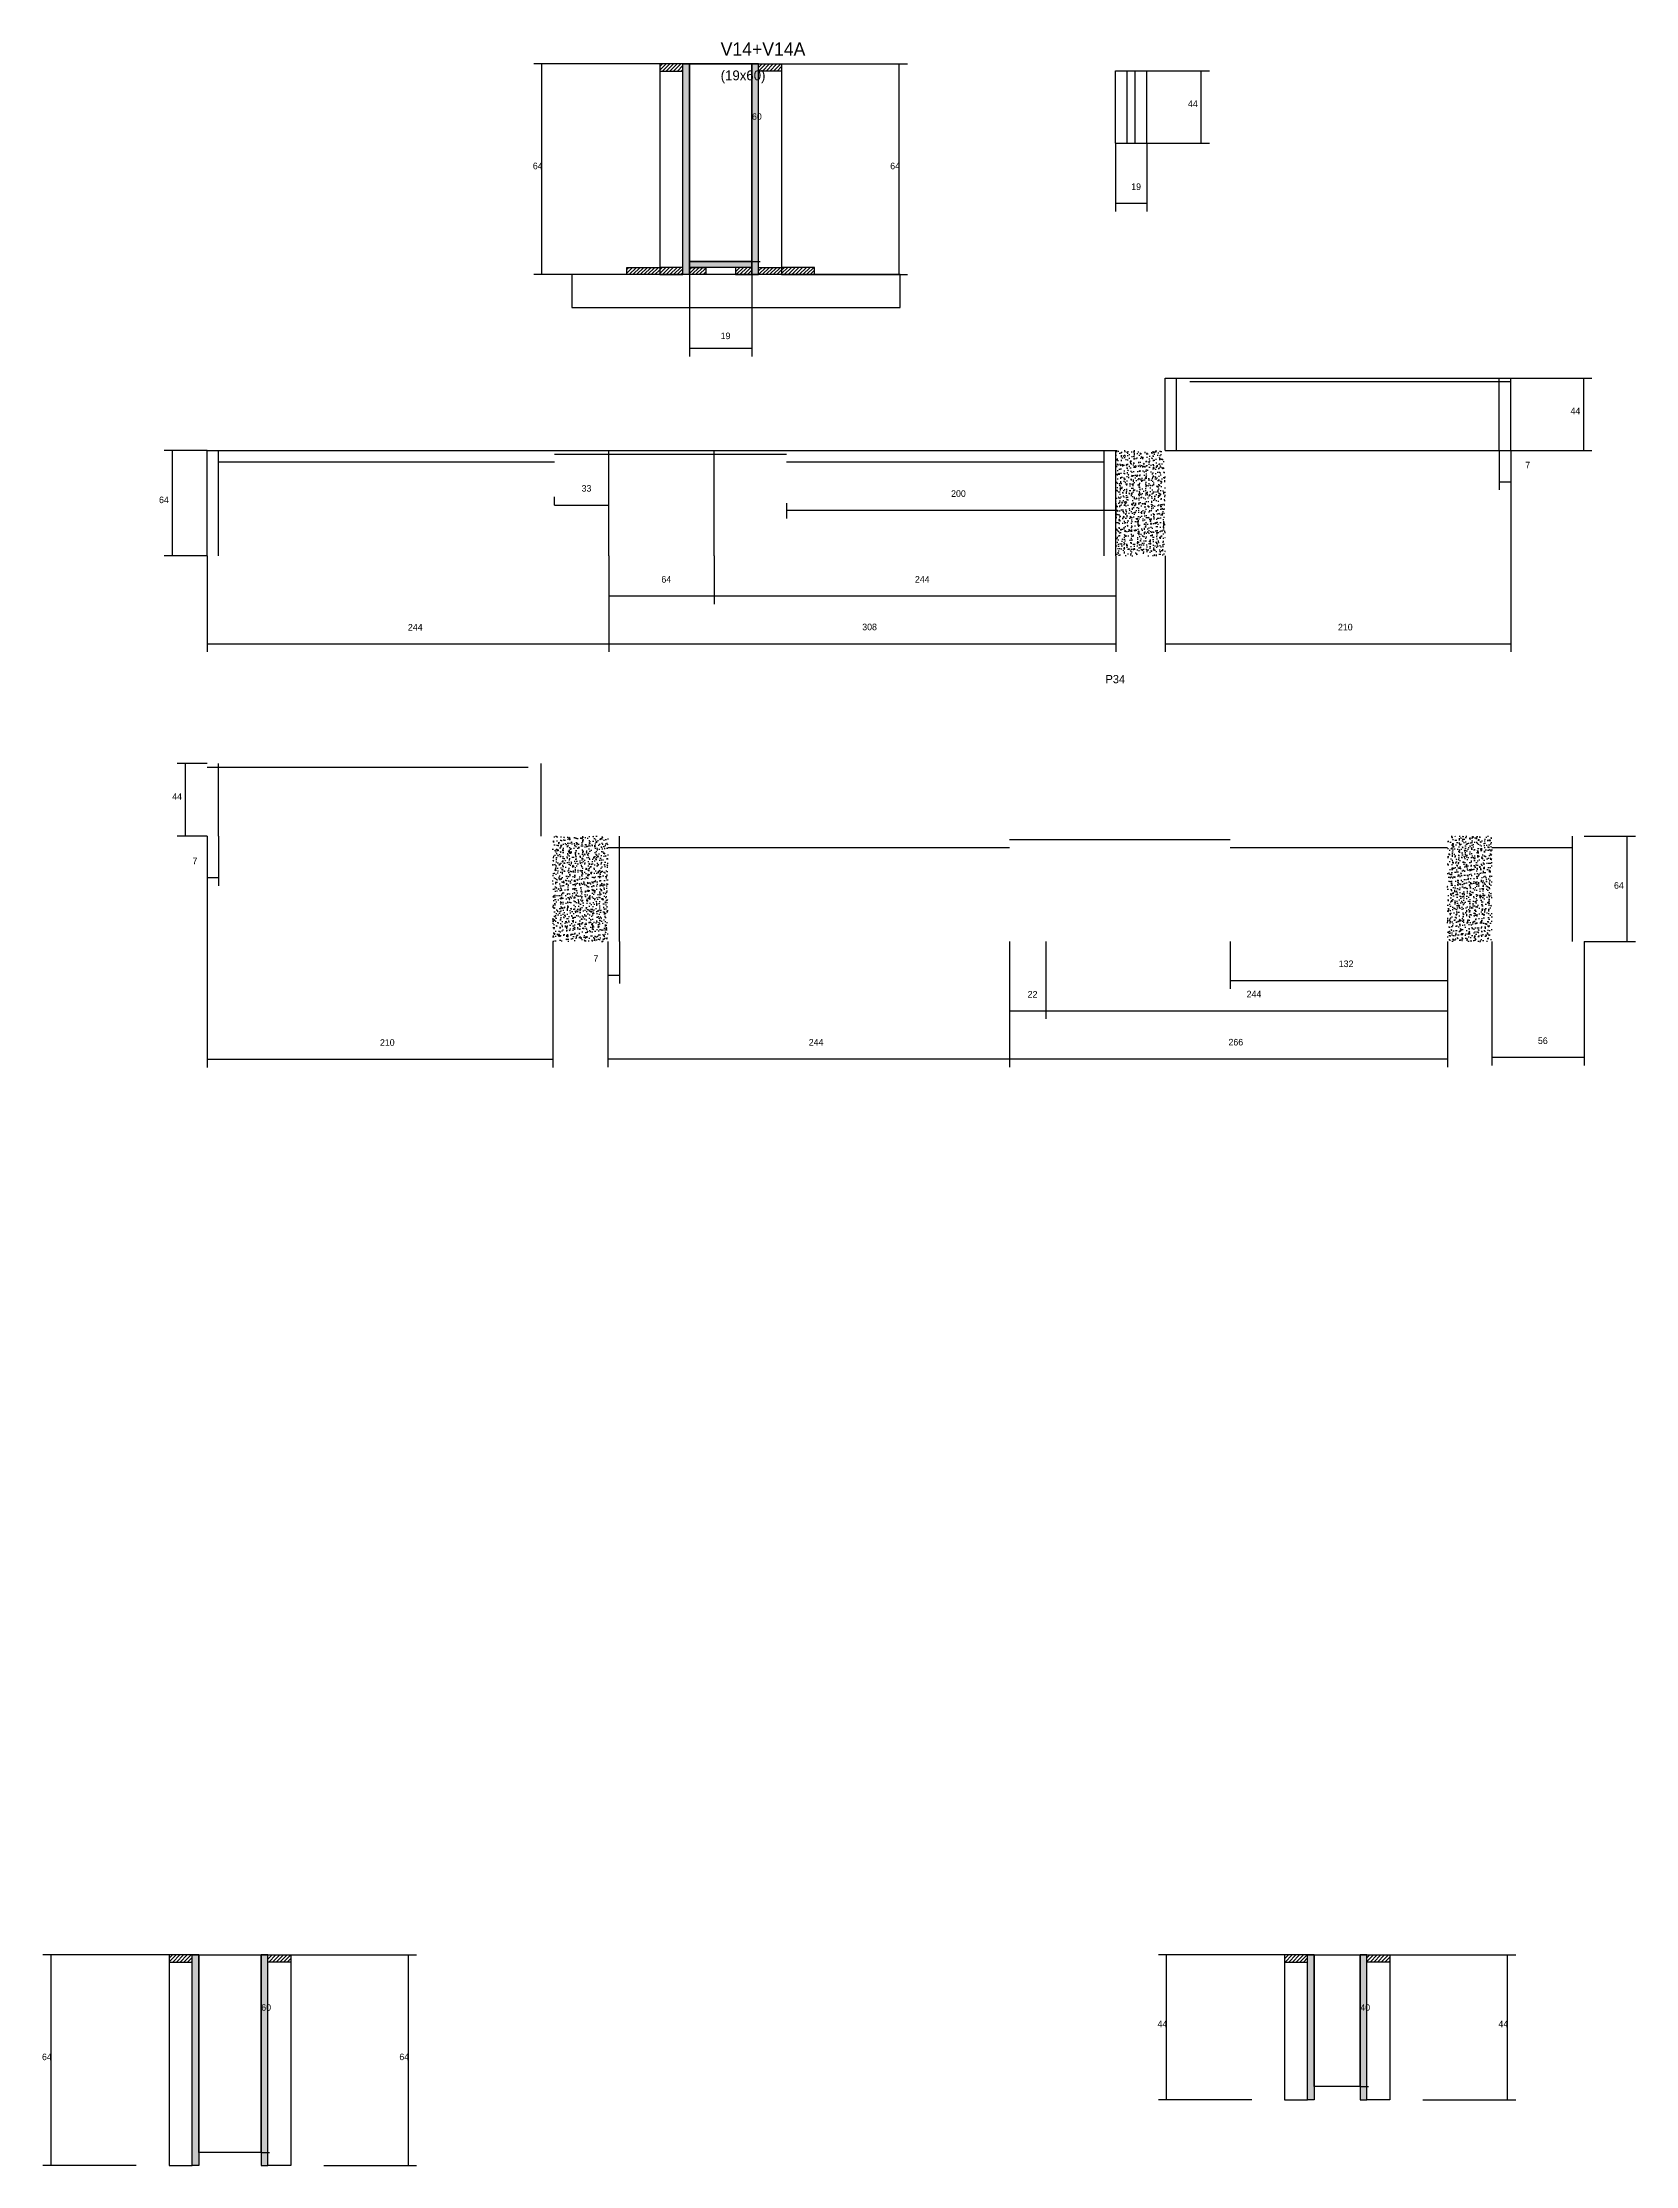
# Model space of a CAD drawing. Header units: metres. Extents: x 140598 to 141566, y 30747 to 32037.
import ezdxf

# ---------------------------------------------------------------- set-up
doc = ezdxf.new("R2010")
doc.units = ezdxf.units.M
for name, color, linetype in [('CONCRETO', 251, 'Continuous'), ('COTA', 241, 'Continuous'), ('Cota Seção (2x)', 4, 'Continuous'), ('Hachura', 253, 'Continuous'), ('Madeira', 126, 'Continuous'), ('NOMENCLATURA', 7, 'Continuous'), ('Painéis', 200, 'Continuous'), ('SARR_2.2x7', 40, 'Continuous'), ('Texto Seção', 7, 'Continuous')]:
    doc.layers.add(name, color=color, linetype=linetype)

msp = doc.modelspace()

# ---------------------------------------------------------------- hatches: boundary and pattern name
at = {"layer": 'COTA'}
h = msp.add_hatch(dxfattribs=at)
h.set_pattern_fill('AR-CONC', scale=0.03)
h.paths.add_polyline_path([(141249.7, 31724.8), (141279.7, 31724.8), (141279.7, 31788.8), (141249.7, 31788.8)])
h = msp.add_hatch(dxfattribs=at)
h.set_pattern_fill('AR-CONC', scale=0.03)
h.paths.add_polyline_path([(140907.7, 31490.6), (140941.2, 31490.6), (140941.2, 31554.6), (140907.7, 31554.6)])
h = msp.add_hatch(dxfattribs=at)
h.set_pattern_fill('AR-CONC', scale=0.03)
h.paths.add_polyline_path([(141451.2, 31490.6), (141478.2, 31490.6), (141478.2, 31554.6), (141451.2, 31554.6)])
at = {"layer": 'Hachura'}
h = msp.add_hatch(dxfattribs=at)
h.set_pattern_fill('ANSI31', scale=0.5)
h.paths.add_polyline_path([(140986.7, 32019.2), (140986.7, 32023.6), (140986.7, 32023.6), (140972.7, 32023.6), (140972.7, 32023.6), (140972.7, 32019.2), (140972.7, 32019.2), (140986.7, 32019.2)])
h = msp.add_hatch(color=8, dxfattribs=at)
h.dxf.hatch_style = 1
h.paths.add_polyline_path([(140986.7, 32023.6), (140990.7, 32023.6), (140990.7, 32023.6), (140990.7, 31895.6), (140990.7, 31895.6), (140986.7, 31895.6), (140986.7, 31895.6), (140986.7, 32023.6)])
h = msp.add_hatch(color=8, dxfattribs=at)
h.dxf.hatch_style = 1
h.paths.add_polyline_path([(141032.7, 32023.6), (141028.7, 32023.6), (141028.7, 32023.6), (141028.7, 31895.6), (141028.7, 31895.6), (141032.7, 31895.6), (141032.7, 31895.6), (141032.7, 32023.6)])
h = msp.add_hatch(dxfattribs=at)
h.set_pattern_fill('ANSI31', scale=0.5)
h.paths.add_polyline_path([(141032.7, 32019.2), (141032.7, 32023.6), (141032.7, 32023.6), (141046.7, 32023.6), (141046.7, 32023.6), (141046.7, 32019.2), (141046.7, 32019.2), (141032.7, 32019.2)])
h = msp.add_hatch(color=8, dxfattribs=at)
h.dxf.hatch_style = 1
h.paths.add_polyline_path([(140990.7, 31900), (140990.7, 31903.6), (140990.7, 31903.6), (141028.7, 31903.6), (141028.7, 31903.6), (141028.7, 31900), (141028.7, 31900), (140990.7, 31900)])
h = msp.add_hatch(dxfattribs=at)
h.set_pattern_fill('ANSI31', scale=0.5)
h.paths.add_polyline_path([(140952.7, 31895.6), (140952.7, 31900), (140952.7, 31900), (140972.7, 31900), (140972.7, 31900), (140972.7, 31895.6), (140972.7, 31895.6), (140952.7, 31895.6)])
h = msp.add_hatch(dxfattribs=at)
h.set_pattern_fill('ANSI31', scale=0.5)
h.paths.add_polyline_path([(140986.7, 31895.6), (140986.7, 31900), (140986.7, 31900), (140972.7, 31900), (140972.7, 31900), (140972.7, 31895.6), (140972.7, 31895.6), (140986.7, 31895.6)])
h = msp.add_hatch(dxfattribs=at)
h.set_pattern_fill('ANSI31', scale=0.5)
h.paths.add_polyline_path([(140990.7, 31895.6), (140990.7, 31900), (140990.7, 31900), (141000.7, 31900), (141000.7, 31900), (141000.7, 31895.6), (141000.7, 31895.6), (140990.7, 31895.6)])
h = msp.add_hatch(dxfattribs=at)
h.set_pattern_fill('ANSI31', scale=0.5)
h.paths.add_polyline_path([(141028.7, 31895.6), (141028.7, 31900), (141028.7, 31900), (141018.7, 31900), (141018.7, 31900), (141018.7, 31895.6), (141018.7, 31895.6), (141028.7, 31895.6)])
h = msp.add_hatch(dxfattribs=at)
h.set_pattern_fill('ANSI31', scale=0.5)
h.paths.add_polyline_path([(141032.7, 31895.6), (141032.7, 31900), (141032.7, 31900), (141046.7, 31900), (141046.7, 31900), (141046.7, 31895.6), (141046.7, 31895.6), (141032.7, 31895.6)])
h = msp.add_hatch(dxfattribs=at)
h.set_pattern_fill('ANSI31', scale=0.5)
h.paths.add_polyline_path([(141066.7, 31895.6), (141066.7, 31900), (141066.7, 31900), (141046.7, 31900), (141046.7, 31900), (141046.7, 31895.6), (141046.7, 31895.6), (141066.7, 31895.6)])
h = msp.add_hatch(dxfattribs=at)
h.set_pattern_fill('ANSI31', scale=0.5)
h.paths.add_polyline_path([(140688.6, 30870.7), (140688.6, 30875.1), (140688.6, 30875.1), (140674.6, 30875.1), (140674.6, 30875.1), (140674.6, 30870.7), (140674.6, 30870.7), (140688.6, 30870.7)])
h = msp.add_hatch(color=8, dxfattribs=at)
h.dxf.hatch_style = 1
h.paths.add_polyline_path([(140688.6, 30875.1), (140692.6, 30875.1), (140692.6, 30875.1), (140692.6, 30747.1), (140692.6, 30747.1), (140688.6, 30747.1), (140688.6, 30747.1), (140688.6, 30875.1)])
h = msp.add_hatch(color=8, dxfattribs=at)
h.dxf.hatch_style = 1
h.paths.add_polyline_path([(140734.6, 30875.1), (140730.6, 30875.1), (140730.6, 30875.1), (140730.6, 30747.1), (140730.6, 30747.1), (140734.6, 30747.1), (140734.6, 30747.1), (140734.6, 30875.1)])
h = msp.add_hatch(dxfattribs=at)
h.set_pattern_fill('ANSI31', scale=0.5)
h.paths.add_polyline_path([(140734.6, 30870.7), (140734.6, 30875.1), (140734.6, 30875.1), (140748.6, 30875.1), (140748.6, 30875.1), (140748.6, 30870.7), (140748.6, 30870.7), (140734.6, 30870.7)])
h = msp.add_hatch(dxfattribs=at)
h.set_pattern_fill('ANSI31', scale=0.5)
h.paths.add_polyline_path([(141366.3, 30870.7), (141366.3, 30875.1), (141366.3, 30875.1), (141352.3, 30875.1), (141352.3, 30875.1), (141352.3, 30870.7), (141352.3, 30870.7), (141366.3, 30870.7)])
h = msp.add_hatch(color=8, dxfattribs=at)
h.dxf.hatch_style = 1
h.paths.add_polyline_path([(141366.3, 30875.1), (141370.3, 30875.1), (141370.3, 30875.1), (141370.3, 30787.1), (141370.3, 30787.1), (141366.3, 30787.1), (141366.3, 30787.1), (141366.3, 30875.1)])
h = msp.add_hatch(color=8, dxfattribs=at)
h.dxf.hatch_style = 1
h.paths.add_polyline_path([(141402.2, 30875.1), (141398.2, 30875.1), (141398.2, 30875.1), (141398.3, 30787.1), (141398.3, 30787.1), (141402.3, 30787.1), (141402.3, 30787.1), (141402.2, 30875.1)])
h = msp.add_hatch(dxfattribs=at)
h.set_pattern_fill('ANSI31', scale=0.5)
h.paths.add_polyline_path([(141402.2, 30870.7), (141402.2, 30875.1), (141402.2, 30875.1), (141416.2, 30875.1), (141416.2, 30875.1), (141416.2, 30870.7), (141416.2, 30870.7), (141402.2, 30870.7)])

# ---------------------------------------------------------------- linework, layer by layer
at = {"layer": 'CONCRETO'}
for points in [[(140990.7, 32023.6), (140990.7, 32023.6), (140990.7, 32023.6), (140990.7, 32023.6), (141028.7, 32023.6), (141028.7, 32023.6), (141028.7, 32023.6), (141028.7, 31903.6), (140990.7, 31903.6), (140990.7, 32023.6)], [(140990.7, 31903.6), (141028.7, 31903.6), (141028.7, 32023.6), (140990.7, 32023.6)], [(140692.6, 30875.1), (140692.6, 30875.1), (140692.6, 30875.1), (140692.6, 30875.1), (140730.6, 30875.1), (140730.6, 30875.1), (140730.6, 30875.1), (140730.6, 30755.1), (140692.6, 30755.1), (140692.6, 30875.1)], [(141370.3, 30875.1), (141370.3, 30875.1), (141370.3, 30875.1), (141370.3, 30875.1), (141398.3, 30875.1), (141398.3, 30875.1), (141398.3, 30875.1), (141398.3, 30795.1), (141370.3, 30795.1), (141370.3, 30875.1)]]:
    msp.add_lwpolyline(points, close=True, dxfattribs=at)
at = {"layer": 'COTA'}
for p, q in [((140990.7, 32023.6), (140896.1, 32023.6)), ((140901.1, 31895.6), (140901.1, 32023.6)), ((141046.7, 32023.6), (141123.2, 32023.6)), ((141118.2, 31895.6), (141118.2, 32023.6)), ((141268.6, 32019.4), (141306.6, 32019.4)), ((141301.6, 31975.4), (141301.6, 32019.4)), ((141249.6, 31975.4), (141249.6, 31933.9)), ((141268.6, 31975.4), (141306.6, 31975.4)), ((141268.6, 31975.4), (141268.6, 31933.9)), ((141249.6, 31938.9), (141268.6, 31938.9)), ((140952.7, 31895.6), (140896.1, 31895.6)), ((140990.7, 31900), (140990.7, 31845.9)), ((141028.7, 31900), (141028.7, 31845.9)), ((141066.7, 31895.6), (141123.2, 31895.6)), ((140990.7, 31850.9), (141028.7, 31850.9)), ((141489.7, 31832.8), (141539, 31832.8)), ((141534, 31788.8), (141534, 31832.8)), ((140697.7, 31788.8), (140671.6, 31788.8)), ((140676.6, 31724.8), (140676.6, 31788.8)), ((141482.7, 31788.8), (141482.7, 31764.8)), ((141489.7, 31788.8), (141489.7, 31666.4)), ((141489.7, 31788.8), (141489.7, 31764.8)), ((141489.7, 31788.8), (141539, 31788.8)), ((140908.7, 31755.6), (140908.7, 31760.6)), ((140941.7, 31755.6), (140941.7, 31760.6)), ((141482.7, 31769.8), (141489.7, 31769.8)), ((140908.7, 31755.6), (140941.7, 31755.6)), ((141049.7, 31756.8), (141049.7, 31747.5)), ((141049.7, 31752.5), (141249.7, 31752.5)), ((141249.7, 31756.8), (141249.7, 31747.5)), ((140697.7, 31724.8), (140671.6, 31724.8)), ((140697.7, 31724.8), (140697.7, 31666.4)), ((140941.7, 31724.8), (140941.7, 31666.4)), ((140941.7, 31724.8), (140941.7, 31695.4)), ((140941.7, 31724.8), (140941.7, 31666.4)), ((141005.7, 31724.8), (141005.7, 31695.4)), ((141005.7, 31724.8), (141005.7, 31695.4)), ((141249.7, 31724.8), (141249.7, 31695.4)), ((141249.7, 31724.8), (141249.7, 31666.4)), ((141279.7, 31724.8), (141279.7, 31666.4)), ((140941.7, 31700.4), (141005.7, 31700.4)), ((141005.7, 31700.4), (141249.7, 31700.4)), ((140697.7, 31671.4), (140941.7, 31671.4)), ((140941.7, 31671.4), (141249.7, 31671.4)), ((141279.7, 31671.4), (141489.7, 31671.4)), ((140697.7, 31598.6), (140679.6, 31598.6)), ((140684.6, 31554.6), (140684.6, 31598.6)), ((140697.7, 31554.6), (140679.6, 31554.6)), ((140697.7, 31554.6), (140697.7, 31414.1)), ((140697.7, 31554.6), (140697.7, 31524.4)), ((140704.7, 31554.6), (140704.7, 31524.4)), ((141534.2, 31554.6), (141565.5, 31554.6)), ((141560.5, 31490.6), (141560.5, 31554.6)), ((140697.7, 31529.4), (140704.7, 31529.4)), ((140907.7, 31490.6), (140907.7, 31414.1)), ((140941.2, 31490.6), (140941.2, 31414.3)), ((140941.2, 31490.6), (140941.2, 31465.1)), ((140948.2, 31490.6), (140948.2, 31465.1)), ((141185.2, 31490.6), (141185.2, 31414.3)), ((141185.2, 31490.6), (141185.2, 31414.3)), ((141185.2, 31490.6), (141185.2, 31443.5)), ((141207.2, 31490.6), (141207.2, 31443.5)), ((141207.2, 31490.6), (141207.2, 31443.5)), ((141319.2, 31490.6), (141319.2, 31461.8)), ((141451.2, 31490.6), (141451.2, 31414.3)), ((141451.2, 31490.6), (141451.2, 31461.8)), ((141451.2, 31490.6), (141451.2, 31443.5)), ((141478.2, 31490.6), (141478.2, 31415.2)), ((141534.2, 31490.6), (141534.2, 31415.2)), ((141534.2, 31490.6), (141565.5, 31490.6)), ((140941.2, 31470.1), (140948.2, 31470.1)), ((141319.2, 31466.8), (141451.2, 31466.8)), ((141185.2, 31448.5), (141207.2, 31448.5)), ((141207.2, 31448.5), (141451.2, 31448.5)), ((140697.7, 31419.1), (140907.7, 31419.1)), ((140941.2, 31419.3), (141185.2, 31419.3)), ((141185.2, 31419.3), (141451.2, 31419.3)), ((141478.2, 31420.2), (141534.2, 31420.2)), ((140692.6, 30875.1), (140597.9, 30875.1)), ((140602.9, 30747.1), (140602.9, 30875.1)), ((140748.6, 30875.1), (140825, 30875.1)), ((140820, 30747.1), (140820, 30875.1)), ((141370.3, 30875.1), (141275.6, 30875.1)), ((141280.6, 30787.1), (141280.6, 30875.1)), ((141416.2, 30875.1), (141492.7, 30875.1)), ((141487.7, 30787.1), (141487.7, 30875.1)), ((141332.3, 30787.1), (141275.6, 30787.1)), ((141436.3, 30787.1), (141492.7, 30787.1)), ((140654.6, 30747.1), (140597.9, 30747.1)), ((140768.6, 30747.1), (140825, 30747.1))]:
    msp.add_line(p, q, dxfattribs=at)
at = {"layer": 'Cota Seção (2x)'}
for p, q in [((141028.7, 31903.6), (141028.7, 32023.6)), ((141028.7, 32023.6), (141033.7, 32023.6)), ((141028.7, 31903.6), (141033.7, 31903.6)), ((140730.6, 30755.1), (140730.6, 30875.1)), ((140730.6, 30875.1), (140735.6, 30875.1)), ((141398.2, 30875.1), (141403.3, 30875.1)), ((141398.3, 30795.1), (141398.3, 30875.1)), ((141398.3, 30795.1), (141403.3, 30795.1)), ((140730.6, 30755.1), (140735.6, 30755.1))]:
    msp.add_line(p, q, dxfattribs=at)
at = {"layer": 'Madeira'}
for points in [[(140986.7, 32019.2), (140986.7, 32023.6), (140972.7, 32023.6), (140972.7, 32019.2)], [(140986.7, 32023.6), (140972.7, 32023.6), (140972.7, 31895.6), (140986.7, 31895.6)], [(141032.7, 32019.2), (141032.7, 32023.6), (141046.7, 32023.6), (141046.7, 32019.2)], [(141032.7, 32023.6), (141046.7, 32023.6), (141046.7, 31895.6), (141032.7, 31895.6)], [(140919.3, 31875.6), (141118.8, 31875.6), (141118.8, 31895.6), (140919.3, 31895.6)], [(140952.7, 31895.6), (140952.7, 31900), (140972.7, 31900), (140972.7, 31895.6)], [(140986.7, 31895.6), (140986.7, 31900), (140972.7, 31900), (140972.7, 31895.6)], [(140990.7, 31895.6), (140990.7, 31900), (141000.7, 31900), (141000.7, 31895.6)], [(141028.7, 31895.6), (141028.7, 31900), (141018.7, 31900), (141018.7, 31895.6)], [(141032.7, 31895.6), (141032.7, 31900), (141046.7, 31900), (141046.7, 31895.6)], [(141066.7, 31895.6), (141066.7, 31900), (141046.7, 31900), (141046.7, 31895.6)], [(140688.6, 30870.7), (140688.6, 30875.1), (140674.6, 30875.1), (140674.6, 30870.7)], [(140688.6, 30875.1), (140674.6, 30875.1), (140674.6, 30747.1), (140688.6, 30747.1)], [(140734.6, 30870.7), (140734.6, 30875.1), (140748.6, 30875.1), (140748.6, 30870.7)], [(140734.6, 30875.1), (140748.6, 30875.1), (140748.6, 30747.1), (140734.6, 30747.1)], [(141366.3, 30870.7), (141366.3, 30875.1), (141352.3, 30875.1), (141352.3, 30870.7)], [(141366.3, 30875.1), (141352.3, 30875.1), (141352.3, 30787.1), (141366.3, 30787.1)], [(141402.2, 30870.7), (141402.2, 30875.1), (141416.2, 30875.1), (141416.2, 30870.7)], [(141402.2, 30875.1), (141416.2, 30875.1), (141416.3, 30787.1), (141402.3, 30787.1)]]:
    msp.add_lwpolyline(points, close=True, dxfattribs=at)
at = {"layer": 'Painéis'}
for p, q in [((140990.7, 31895.6), (140990.7, 32023.6)), ((141028.7, 31895.6), (141028.7, 32023.6)), ((141249.6, 32019.4), (141268.6, 32019.4)), ((141249.6, 31975.4), (141249.6, 32019.4)), ((141268.6, 31975.4), (141268.6, 32019.4)), ((141249.6, 31975.4), (141268.6, 31975.4)), ((140990.7, 31903.6), (141028.7, 31903.6)), ((140990.7, 31900), (140990.7, 31903.6)), ((141028.7, 31900), (141028.7, 31903.6)), ((141279.7, 31832.8), (141489.7, 31832.8)), ((141279.7, 31788.8), (141279.7, 31832.8)), ((141489.7, 31788.8), (141489.7, 31832.8)), ((140697.7, 31788.8), (141249.7, 31788.8)), ((140697.7, 31724.8), (140697.7, 31788.8)), ((140941.7, 31724.8), (140941.7, 31788.8)), ((141005.7, 31724.8), (141005.7, 31788.8)), ((141249.7, 31724.8), (141249.7, 31788.8)), ((141279.7, 31788.8), (141489.7, 31788.8))]:
    msp.add_line(p, q, dxfattribs=at)
for points in [[(140986.7, 32023.6), (140990.7, 32023.6), (140990.7, 31895.6), (140986.7, 31895.6)], [(141032.7, 32023.6), (141028.7, 32023.6), (141028.7, 31895.6), (141032.7, 31895.6)], [(140990.7, 31900), (140990.7, 31903.6), (141028.7, 31903.6), (141028.7, 31900)], [(140688.6, 30875.1), (140692.6, 30875.1), (140692.6, 30747.1), (140688.6, 30747.1)], [(140734.6, 30875.1), (140730.6, 30875.1), (140730.6, 30747.1), (140734.6, 30747.1)], [(141366.3, 30875.1), (141370.3, 30875.1), (141370.3, 30787.1), (141366.3, 30787.1)], [(141402.2, 30875.1), (141398.2, 30875.1), (141398.3, 30787.1), (141402.3, 30787.1)]]:
    msp.add_lwpolyline(points, close=True, dxfattribs=at)
at = {"layer": 'SARR_2.2x7'}
for p, q in [((141256.6, 31975.4), (141256.6, 32019.4)), ((141261.6, 31975.4), (141261.6, 32019.4)), ((141286.7, 31788.8), (141286.7, 31832.8)), ((141294.7, 31830.6), (141489.7, 31830.6)), ((141482.7, 31788.8), (141482.7, 31832.8)), ((140704.7, 31724.8), (140704.7, 31788.8)), ((140908.7, 31786.6), (140941.7, 31786.6)), ((140941.7, 31786.6), (141049.7, 31786.6)), ((141242.7, 31724.8), (141242.7, 31788.8)), ((140704.7, 31781.8), (140908.7, 31781.8)), ((141049.7, 31781.8), (141242.7, 31781.8)), ((140697.7, 31596.4), (140892.7, 31596.4)), ((140704.7, 31554.6), (140704.7, 31598.6)), ((140900.7, 31554.6), (140900.7, 31598.6)), ((140948.2, 31490.6), (140948.2, 31554.6)), ((141527.2, 31490.6), (141527.2, 31554.6)), ((140941.2, 31547.6), (141185.2, 31547.6)), ((141185.2, 31552.4), (141319.2, 31552.4)), ((141319.2, 31547.6), (141451.2, 31547.6)), ((141478.2, 31547.6), (141527.2, 31547.6))]:
    msp.add_line(p, q, dxfattribs=at)

# ---------------------------------------------------------------- texts
at = {"layer": 'COTA'}
for s, p in [('44', (141293.6, 31997.4)), ('64', (140895.6, 31959.6)), ('64', (141112.7, 31959.6)), ('19', (141259.1, 31947)), ('19', (141009.7, 31856.4)), ('44', (141526, 31810.8)), ('7', (141498.5, 31777.9)), ('64', (140668.5, 31756.8)), ('33', (140925.2, 31763.8)), ('200', (141149.7, 31760.6)), ('64', (140973.7, 31708.5)), ('244', (141127.7, 31708.5)), ('244', (140819.7, 31679.4)), ('308', (141095.7, 31679.6)), ('210', (141384.7, 31679.5)), ('44', (140676.5, 31576.6)), ('7', (140688.8, 31537.5)), ('64', (141552.4, 31522.6)), ('7', (140932.4, 31478.2)), ('132', (141385.2, 31475)), ('22', (141196.2, 31456.5)), ('244', (141329.2, 31456.6)), ('210', (140802.7, 31427.2)), ('244', (141063.2, 31427.3)), ('266', (141318.2, 31427.4)), ('56', (141506.2, 31428.3)), ('44', (141275.1, 30831.1)), ('44', (141482.2, 30831.1)), ('64', (140597.4, 30811.1)), ('64', (140814.5, 30811.1))]:
    msp.add_text(s, height=4, dxfattribs=at).set_placement(p)
at = {"layer": 'Cota Seção (2x)'}
for s, p in [('60', (141028.7, 31989.6)), ('60', (140730.6, 30841.1)), ('40', (141398.3, 30841.1))]:
    msp.add_text(s, height=4, dxfattribs=at).set_placement(p)
at = {"layer": 'NOMENCLATURA'}
msp.add_text('P34', height=5, dxfattribs=at).set_placement((141243.5, 31647.4))
at = {"layer": 'Texto Seção'}
for s, height, p in [('V14+V14A', 8, (141009.7, 32028.6)), ('(19x60)', 6, (141009.7, 32013.6))]:
    msp.add_text(s, height=height, dxfattribs=at).set_placement(p)

doc.saveas('drawing.dxf')
